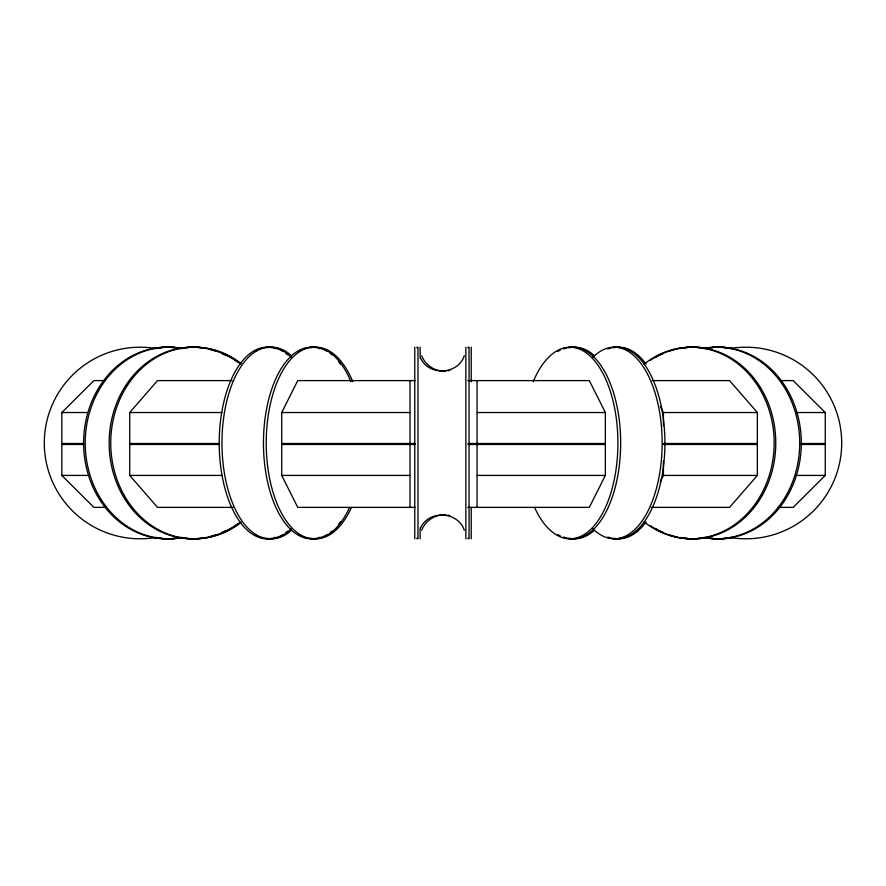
<?xml version="1.0" encoding="UTF-8"?>
<svg xmlns="http://www.w3.org/2000/svg" width="886" height="886" viewBox="0 0 886 886"><rect width="100%" height="100%" fill="white"/><g stroke="black" fill="none" stroke-linecap="round" stroke-linejoin="round"><path stroke-width="1.33" d="M464.308 355.707C458.195 374.59 429.057 376.351 420.706 358.343M421.692 530.293C425.269 520.558 435.668 513.913 446.012 514.954M415.235 507.368L297.751 507.368L281.715 475.428L281.715 412.533L297.751 380.603L415.235 380.603M467.808 380.603L589.323 380.603L605.36 412.533L605.36 475.428L589.323 507.368L467.808 507.368M660.347 481.574L663.426 475.428L663.426 460.798M420.706 527.657C429.057 509.649 458.195 511.41 464.308 530.293M233.206 507.368L157.498 507.368L129.721 475.428L129.721 412.533L157.498 380.603L232.099 380.603M652.218 380.603L729.577 380.603L757.353 412.533L757.353 475.428L729.577 507.368L651.276 507.368M106.287 507.368L93.883 507.368L61.821 475.428L61.821 412.533L93.883 380.603L104.249 380.603M780.599 380.603L793.192 380.603L825.254 412.533L825.254 475.428L793.192 507.368L778.03 507.368M447.917 370.813L449.811 370.459M446.012 371.046C435.668 372.087 425.269 365.442 421.692 355.707M61.821 412.533L87.393 412.533M129.721 412.533L222.264 412.533M281.715 412.533L410.008 412.533M477.067 412.533L605.36 412.533M660.347 406.397L663.426 412.533L757.353 412.533M795.905 412.533L825.254 412.533M61.821 443.498L83.583 443.498M129.721 443.498L219.529 443.498M281.715 443.498L415.235 443.498M468.052 443.498L605.36 443.498M663.426 443.498L757.353 443.498M800.944 443.498L825.254 443.498M61.821 444.473L83.583 444.473M129.721 444.473L219.529 444.473M281.715 444.473L415.235 444.473M468.052 444.473L605.36 444.473M663.426 444.473L757.353 444.473M800.944 444.473L825.254 444.473M61.821 475.428L87.393 475.428M129.721 475.428L222.264 475.428M281.715 475.428L410.008 475.428M477.067 475.428L605.36 475.428M663.426 475.428L757.353 475.428M795.905 475.428L825.254 475.428M447.917 515.187L449.811 515.541M663.426 412.533L663.426 425.845M477.067 380.603L477.067 507.368M471.23 347.201L471.23 381.7M471.23 507.578L471.23 538.799M469.059 347.201L469.059 538.799M468.029 347.201L468.029 347.899M468.029 538.101L468.029 538.799M465.87 347.201L465.87 538.799M420.13 347.201L420.13 358.177M420.13 527.823L420.13 538.799M417.97 347.201L417.97 538.799M416.941 347.201L416.941 347.899M416.941 538.101L416.941 538.799M414.77 347.201L414.77 538.799M410.008 380.603L410.008 507.368M729.776 348.575A95.799 95.799 0 0 1 841.7 443A95.799 95.799 0 0 1 729.776 537.425M644.078 364.157A95.799 82.963 90 0 1 753.31 379.474A95.799 82.963 90 0 1 753.31 506.526A95.799 82.963 90 0 1 644.078 521.843M684.047 347.744A95.799 82.963 90 0 1 775.771 443A95.799 82.963 90 0 1 684.047 538.256M682.807 538.101A95.799 82.963 90 0 1 679.086 537.481M677.856 537.226A95.799 82.963 90 0 1 669.318 534.878M663.381 532.575A95.799 82.963 90 0 1 658.752 530.36M657.622 529.75A95.799 82.963 90 0 1 655.363 528.488M655.363 357.512A95.799 82.963 90 0 1 657.622 356.25M658.752 355.64A95.799 82.963 90 0 1 663.381 353.425M669.318 351.122A95.799 82.963 90 0 1 677.856 348.774M679.086 348.519A95.799 82.963 90 0 1 682.807 347.899M703.03 348.519A95.799 82.963 -90 0 1 799.715 443A95.799 82.963 -90 0 1 703.03 537.481M709.597 347.744A95.799 82.963 90 0 1 801.309 443A95.799 82.963 90 0 1 709.597 538.256M708.346 538.101A95.799 82.963 90 0 1 704.636 537.481M704.636 348.519A95.799 82.963 90 0 1 708.346 347.899M533.206 381.667A95.799 47.899 -90 0 1 602.303 372.264A95.799 47.899 -90 0 1 603.875 510.735A95.799 47.899 -90 0 1 534.635 507.6M567.959 347.689A95.799 47.899 -90 0 1 620.665 443A95.799 47.899 -90 0 1 567.959 538.311M566.043 537.846A95.799 47.899 -90 0 1 564.138 537.226M564.138 348.774A95.799 47.899 -90 0 1 566.043 348.154M592.856 357.302A95.799 47.899 -90 0 1 662.152 443A95.799 47.899 -90 0 1 592.856 528.698M612.204 347.689A95.799 47.899 90 0 1 664.921 443A95.799 47.899 90 0 1 612.204 538.311M610.288 537.846A95.799 47.899 90 0 1 608.383 537.226M608.383 348.774A95.799 47.899 90 0 1 610.288 348.154M271.913 538.311A95.799 47.899 -90 0 1 219.207 443A95.799 47.899 -90 0 1 271.913 347.689M273.829 348.154A95.799 47.899 -90 0 1 275.734 348.774M275.734 537.226A95.799 47.899 -90 0 1 273.829 537.846M291.272 528.698A95.799 47.899 90 0 1 221.965 443A95.799 47.899 90 0 1 291.272 357.302M316.169 538.311A95.799 47.899 90 0 1 263.452 443A95.799 47.899 90 0 1 316.169 347.689M318.074 348.154A95.799 47.899 90 0 1 319.979 348.774M319.979 537.226A95.799 47.899 90 0 1 318.074 537.846M349.483 507.6A95.799 47.899 90 0 1 280.242 510.735A95.799 47.899 90 0 1 281.814 372.264A95.799 47.899 90 0 1 350.911 381.667M175.317 538.256A95.799 82.963 -90 0 1 83.605 443A95.799 82.963 -90 0 1 175.317 347.744M176.569 347.899A95.799 82.963 -90 0 1 180.29 348.519M180.29 537.481A95.799 82.963 -90 0 1 176.569 538.101M181.885 537.481A95.799 82.963 -90 0 1 85.2 443A95.799 82.963 -90 0 1 181.885 348.519M200.867 538.256A95.799 82.963 -90 0 1 109.144 443A95.799 82.963 -90 0 1 200.867 347.744M202.108 347.899A95.799 82.963 -90 0 1 205.829 348.519M208.299 349.04A95.799 82.963 -90 0 1 215.597 351.122M221.533 353.425A95.799 82.963 -90 0 1 226.163 355.64M226.163 530.36A95.799 82.963 -90 0 1 221.533 532.575M215.597 534.878A95.799 82.963 -90 0 1 208.299 536.96M205.829 537.481A95.799 82.963 -90 0 1 202.108 538.101M240.837 521.843A95.799 82.963 90 0 1 131.604 506.526A95.799 82.963 90 0 1 131.604 379.474A95.799 82.963 90 0 1 240.837 364.157M156.224 537.425A95.799 95.799 0 0 1 44.3 443A95.799 95.799 0 0 1 156.224 348.575M240.881 522.651A95.799 82.963 90 0 1 186.038 538.256M183.546 537.913A95.799 82.963 90 0 1 181.076 537.481M181.076 348.519A95.799 82.963 90 0 1 183.546 348.087M186.038 347.744A95.799 82.963 90 0 1 240.881 363.349M179.47 348.519A95.799 82.963 -90 0 1 206.914 348.519M208.144 348.774A95.799 82.963 -90 0 1 216.682 351.122M217.878 351.543A95.799 82.963 -90 0 1 231.744 358.177M232.852 358.863A95.799 82.963 -90 0 1 238.234 362.551M238.234 523.449A95.799 82.963 -90 0 1 232.852 527.137M231.744 527.823A95.799 82.963 -90 0 1 217.878 534.457M216.682 534.878A95.799 82.963 -90 0 1 208.144 537.226M206.914 537.481A95.799 82.963 -90 0 1 179.47 537.481M160.488 347.744A95.799 82.963 -90 0 1 182.97 348.519M182.97 537.481A95.799 82.963 -90 0 1 160.488 538.267M158.007 537.913A95.799 82.963 -90 0 1 155.526 537.481M155.526 348.519A95.799 82.963 -90 0 1 158.007 348.087M158.893 347.744A95.799 82.963 -90 0 1 181.364 348.519M181.364 537.481A95.799 82.963 -90 0 1 158.893 538.256M157.653 538.101A95.799 82.963 -90 0 1 153.931 537.481M153.931 348.519A95.799 82.963 -90 0 1 157.653 347.899M351.365 507.6A95.799 47.899 90 0 1 311.174 538.311M311.174 347.689A95.799 47.899 90 0 1 352.783 381.667M308.417 347.689A95.799 47.899 -90 0 1 327.477 351.543M330.212 353.425A95.799 47.899 -90 0 1 332.006 354.865M338.829 362.031A95.799 47.899 -90 0 1 340.434 364.157M340.434 521.843A95.799 47.899 -90 0 1 338.829 523.969M332.006 531.135A95.799 47.899 -90 0 1 330.212 532.575M327.477 534.457A95.799 47.899 -90 0 1 308.417 538.311M307.453 538.101A95.799 47.899 -90 0 1 304.596 537.226M301.761 536.008A95.799 47.899 -90 0 1 298.981 534.457M298.981 351.543A95.799 47.899 -90 0 1 301.761 349.992M304.596 348.774A95.799 47.899 -90 0 1 307.453 347.899M291.405 530.36A95.799 47.899 90 0 1 266.93 538.311M266.93 347.689A95.799 47.899 90 0 1 291.405 355.64M283.232 534.457A95.799 47.899 90 0 1 264.172 538.311M262.256 537.846A95.799 47.899 90 0 1 260.351 537.226M257.516 536.008A95.799 47.899 90 0 1 254.736 534.457M254.736 351.543A95.799 47.899 90 0 1 257.516 349.992M260.351 348.774A95.799 47.899 90 0 1 262.256 348.154M264.172 347.689A95.799 47.899 90 0 1 283.232 351.543M285.968 353.425A95.799 47.899 90 0 1 287.751 354.865M287.751 531.135A95.799 47.899 90 0 1 285.968 532.575M614.087 347.689A95.799 47.899 -90 0 1 646.104 364.157M646.104 521.843A95.799 47.899 -90 0 1 614.087 538.311M611.318 347.689A95.799 47.899 -90 0 1 620.942 347.689M622.858 348.154A95.799 47.899 -90 0 1 624.763 348.774M624.763 537.226A95.799 47.899 -90 0 1 622.858 537.846M620.942 538.311A95.799 47.899 -90 0 1 611.318 538.311M610.354 538.101A95.799 47.899 -90 0 1 607.497 537.226M607.497 348.774A95.799 47.899 -90 0 1 610.354 347.899M569.831 347.689A95.799 47.899 -90 0 1 594.307 355.64M594.307 530.36A95.799 47.899 -90 0 1 569.831 538.311M567.073 347.689A95.799 47.899 -90 0 1 576.697 347.689M578.613 348.154A95.799 47.899 -90 0 1 580.518 348.774M580.518 537.226A95.799 47.899 -90 0 1 578.613 537.846M576.697 538.311A95.799 47.899 -90 0 1 567.073 538.311M566.11 538.101A95.799 47.899 -90 0 1 563.252 537.226M560.417 536.008A95.799 47.899 -90 0 1 557.637 534.457M557.637 351.543A95.799 47.899 -90 0 1 560.417 349.992M563.252 348.774A95.799 47.899 -90 0 1 566.11 347.899M733.154 537.481A95.799 82.963 90 0 1 710.683 538.256M708.191 537.913A95.799 82.963 90 0 1 705.71 537.481M705.71 348.519A95.799 82.963 90 0 1 708.191 348.087M710.683 347.744A95.799 82.963 90 0 1 733.154 348.519M709.088 347.744A95.799 82.963 -90 0 1 726.598 347.744M727.838 347.899A95.799 82.963 -90 0 1 731.559 348.519M731.559 537.481A95.799 82.963 -90 0 1 727.838 538.101M726.598 538.256A95.799 82.963 -90 0 1 709.088 538.256M707.836 538.101A95.799 82.963 -90 0 1 704.115 537.481M704.115 348.519A95.799 82.963 -90 0 1 707.836 347.899M707.615 537.481A95.799 82.963 90 0 1 685.133 538.256M682.652 537.913A95.799 82.963 90 0 1 680.171 537.481M680.171 348.519A95.799 82.963 90 0 1 682.652 348.087M685.133 347.744A95.799 82.963 90 0 1 707.615 348.519M701.047 538.256A95.799 82.963 90 0 1 683.538 538.256M682.298 538.101A95.799 82.963 90 0 1 678.576 537.481M677.336 537.226A95.799 82.963 90 0 1 668.808 534.878M667.612 534.457A95.799 82.963 90 0 1 664.046 533.073M662.872 532.575A95.799 82.963 90 0 1 653.735 527.823M652.639 527.137A95.799 82.963 90 0 1 650.446 525.719M650.446 360.281A95.799 82.963 90 0 1 652.639 358.863M653.735 358.177A95.799 82.963 90 0 1 662.872 353.425M664.046 352.927A95.799 82.963 90 0 1 667.612 351.543M668.808 351.122A95.799 82.963 90 0 1 677.336 348.774M678.576 348.519A95.799 82.963 90 0 1 682.298 347.899M683.538 347.744A95.799 82.963 90 0 1 701.047 347.744M702.288 347.899A95.799 82.963 90 0 1 706.009 348.519M706.009 537.481A95.799 82.963 90 0 1 702.288 538.101"/></g></svg>
